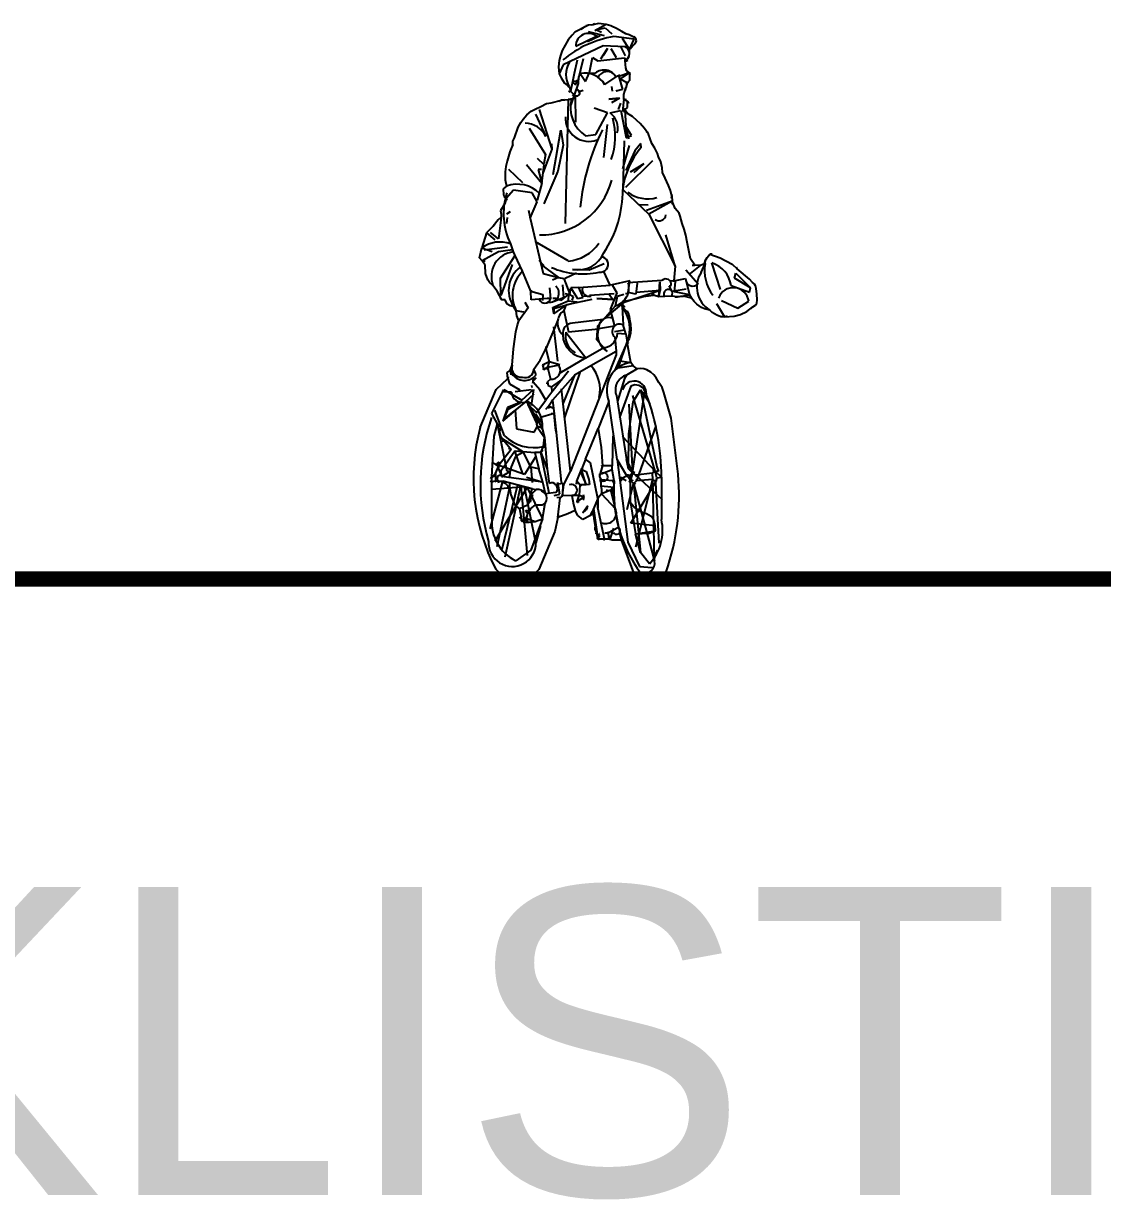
# Model space of a CAD drawing. Header units: millimetres. Extents: x 0 to 35, y -2 to 2.
# Drawn here: x 17.397 to 20.901, y -2.014 to 1.803 of the extents above; entities that cross this region are included whole.
import ezdxf

# ---------------------------------------------------------------- set-up
doc = ezdxf.new("R2010")
doc.units = ezdxf.units.MM
doc.layers.add('45-Biciklisti', color=7, linetype='Continuous')
doc.layers.add('Tekst', color=7, linetype='Continuous')
doc.styles.add('Tekst', font='arial.ttf')

# ---------------------------------------------------------------- blocks, each defined once
blk = doc.blocks.new('Cyclist 06 - Perspective view front')
for p, q in [((0.2318, 1.798), (0.2144, 1.7888)), ((0.2318, 1.798), (0.2236, 1.7959)), ((0.2461, 1.799), (0.2318, 1.798)), ((0.2461, 1.799), (0.241, 1.798)), ((0.2644, 1.8031), (0.2461, 1.799)), ((0.2512, 1.802), (0.2461, 1.799)), ((0.2889, 1.8), (0.2523, 1.7795)), ((0.2889, 1.8), (0.2644, 1.8031)), ((0.3043, 1.7959), (0.2889, 1.8)), ((0.3247, 1.7857), (0.3043, 1.7959)), ((0.1787, 1.7653), (0.1664, 1.75)), ((0.1879, 1.7745), (0.1787, 1.7653)), ((0.2001, 1.7816), (0.1879, 1.7745)), ((0.1907, 1.7295), (0.2581, 1.7615)), ((0.2144, 1.7888), (0.2001, 1.7816)), ((0.2144, 1.7888), (0.2073, 1.7837)), ((0.2185, 1.7929), (0.2144, 1.7888)), ((0.2697, 1.7632), (0.229, 1.744)), ((0.2842, 1.7632), (0.2314, 1.7766)), ((0.2558, 1.783), (0.286, 1.7888)), ((0.2744, 1.7743), (0.2558, 1.783)), ((0.2581, 1.7656), (0.2581, 1.7615)), ((0.286, 1.7888), (0.3075, 1.7696)), ((0.3807, 1.7528), (0.3145, 1.7609)), ((0.3533, 1.7694), (0.3247, 1.7857)), ((0.34, 1.7775), (0.3247, 1.7857)), ((0.3533, 1.7694), (0.34, 1.7775)), ((0.3635, 1.7663), (0.3533, 1.7694)), ((0.3839, 1.7571), (0.3635, 1.7663)), ((0.3788, 1.7622), (0.3839, 1.7571)), ((0.387, 1.752), (0.3839, 1.7571)), ((0.3839, 1.7571), (0.387, 1.7469)), ((0.1562, 1.7326), (0.146, 1.7153)), ((0.2796, 1.7301), (0.15, 1.6685)), ((0.1664, 1.75), (0.1562, 1.7326)), ((0.272, 1.6888), (0.2935, 1.7225)), ((0.3505, 1.7278), (0.2796, 1.7301)), ((0.2935, 1.7225), (0.2807, 1.7005)), ((0.304, 1.7225), (0.3214, 1.6923)), ((0.3354, 1.7284), (0.3505, 1.6981)), ((0.3655, 1.7183), (0.3418, 1.7539)), ((0.3655, 1.7183), (0.3807, 1.7528)), ((0.3819, 1.7367), (0.3655, 1.7183)), ((0.3655, 1.7183), (0.3706, 1.7234)), ((0.3655, 1.7061), (0.3655, 1.7183)), ((0.387, 1.7469), (0.3819, 1.7367)), ((0.1368, 1.6826), (0.1348, 1.6622)), ((0.1409, 1.6989), (0.1368, 1.6826)), ((0.146, 1.7153), (0.1409, 1.6989)), ((0.1956, 1.6842), (0.1856, 1.6412)), ((0.2149, 1.6886), (0.1971, 1.6168)), ((0.2354, 1.6437), (0.2453, 1.6923)), ((0.2453, 1.6923), (0.2622, 1.6819)), ((0.2622, 1.6819), (0.3487, 1.6917)), ((0.3487, 1.6917), (0.3505, 1.6842)), ((0.3505, 1.6842), (0.3625, 1.6918)), ((0.3522, 1.6693), (0.3505, 1.6842)), ((0.3512, 1.6785), (0.3553, 1.6816)), ((0.3553, 1.6816), (0.3594, 1.6846)), ((0.3625, 1.6918), (0.3655, 1.7061)), ((0.1348, 1.6622), (0.1368, 1.6397)), ((0.15, 1.6685), (0.1368, 1.6397)), ((0.254, 1.6418), (0.2049, 1.6406)), ((0.2226, 1.6145), (0.2354, 1.6437)), ((0.3655, 1.6428), (0.3307, 1.6313)), ((0.3348, 1.622), (0.3655, 1.6428)), ((0.3543, 1.652), (0.3522, 1.6693)), ((0.3522, 1.6591), (0.3543, 1.652)), ((0.3655, 1.6428), (0.3543, 1.652)), ((0.3573, 1.6458), (0.3573, 1.6428)), ((0.3573, 1.6428), (0.3655, 1.6428)), ((0.3655, 1.6428), (0.3645, 1.6183)), ((0.3676, 1.6397), (0.3655, 1.6428)), ((0.1368, 1.6397), (0.1429, 1.6264)), ((0.1429, 1.6264), (0.1542, 1.6091)), ((0.1542, 1.6091), (0.1698, 1.5976)), ((0.1802, 1.6133), (0.1736, 1.5836)), ((0.1982, 1.6079), (0.175, 1.5389)), ((0.1856, 1.6412), (0.1802, 1.6133)), ((0.1971, 1.6168), (0.1802, 1.6133)), ((0.1802, 1.6133), (0.1895, 1.604)), ((0.1895, 1.604), (0.1976, 1.6206)), ((0.1994, 1.631), (0.1982, 1.6079)), ((0.2049, 1.6406), (0.2226, 1.6145)), ((0.2848, 1.6046), (0.3214, 1.6296)), ((0.3333, 1.6351), (0.3214, 1.6296)), ((0.3307, 1.6313), (0.3418, 1.5889)), ((0.3573, 1.6101), (0.3348, 1.622)), ((0.3573, 1.6101), (0.3533, 1.5938)), ((0.3553, 1.606), (0.3573, 1.6101)), ((0.3645, 1.6183), (0.3573, 1.6101)), ((0.3573, 1.6101), (0.3625, 1.6142)), ((0.3665, 1.6356), (0.3676, 1.6397)), ((0.1634, 1.6009), (0.1695, 1.5978)), ((0.1685, 1.5856), (0.1695, 1.5815)), ((0.1695, 1.5805), (0.1736, 1.5836)), ((0.1698, 1.5976), (0.1736, 1.5836)), ((0.1736, 1.5836), (0.1756, 1.5866)), ((0.1736, 1.5836), (0.1881, 1.5693)), ((0.1881, 1.5693), (0.1763, 1.5566)), ((0.1787, 1.5723), (0.1828, 1.5682)), ((0.1828, 1.5682), (0.186, 1.563)), ((0.1881, 1.5693), (0.1895, 1.4825)), ((0.2145, 1.586), (0.1982, 1.5799)), ((0.3063, 1.5987), (0.3084, 1.5833)), ((0.3418, 1.5889), (0.322, 1.5831)), ((0.322, 1.5831), (0.3249, 1.586)), ((0.3249, 1.586), (0.322, 1.5831)), ((0.3461, 1.557), (0.3471, 1.5723)), ((0.3471, 1.5723), (0.3533, 1.5938)), ((0.3533, 1.5938), (0.3512, 1.5856)), ((0.0592, 1.5254), (0.0766, 1.5335)), ((0.0766, 1.5335), (0.095, 1.5437)), ((0.095, 1.5437), (0.1103, 1.5458)), ((0.1103, 1.5458), (0.144, 1.5539)), ((0.144, 1.5539), (0.1368, 1.5499)), ((0.144, 1.5539), (0.1654, 1.556)), ((0.1531, 1.555), (0.144, 1.5539)), ((0.1654, 1.556), (0.1564, 1.1542)), ((0.1763, 1.5566), (0.1654, 1.556)), ((0.1787, 1.557), (0.1736, 1.557)), ((0.182, 1.5596), (0.1787, 1.557)), ((0.184, 1.5568), (0.182, 1.5596)), ((0.2931, 1.5128), (0.2499, 1.5279)), ((0.2984, 1.5578), (0.3331, 1.5603)), ((0.3331, 1.5603), (0.2984, 1.5578)), ((0.3331, 1.5603), (0.3063, 1.5459)), ((0.329, 1.5238), (0.3371, 1.5447)), ((0.3461, 1.557), (0.3418, 1.5174)), ((0.3431, 1.5601), (0.3461, 1.557)), ((0.3553, 1.555), (0.3461, 1.557)), ((0.3461, 1.557), (0.3584, 1.5509)), ((0.3502, 1.5233), (0.3584, 1.5305)), ((0.3502, 1.5233), (0.3522, 1.5284)), ((0.3584, 1.5305), (0.3584, 1.5509)), ((0.3584, 1.5509), (0.3614, 1.5437)), ((0.3584, 1.5305), (0.3584, 1.5345)), ((0.0123, 1.4815), (0.0194, 1.4927)), ((0.0194, 1.4927), (0.0317, 1.507)), ((0.0317, 1.507), (0.0459, 1.5182)), ((0.0459, 1.5182), (0.0592, 1.5254)), ((0.0599, 1.5087), (0.0936, 1.4366)), ((0.0715, 1.5238), (0.1128, 1.3948)), ((0.2552, 1.4424), (0.2931, 1.5128)), ((0.3023, 1.5128), (0.3371, 1.5203)), ((0.3371, 1.5203), (0.354, 1.432)), ((0.3482, 1.5141), (0.3502, 1.5182)), ((0.3502, 1.5233), (0.3528, 1.4703)), ((0.3584, 1.5111), (0.3502, 1.5233)), ((0.3502, 1.5182), (0.3502, 1.5233)), ((0.3747, 1.5009), (0.3584, 1.5111)), ((0.389, 1.4886), (0.3747, 1.5009)), ((-0.0082, 1.4324), (0.0031, 1.4661)), ((0.0031, 1.4661), (0.0123, 1.4815)), ((0.039, 1.4634), (0.0925, 1.3774)), ((0.1169, 1.3134), (0.1424, 1.4564)), ((0.1424, 1.4564), (0.1494, 1.4087)), ((0.2924, 1.475), (0.2802, 1.3686)), ((0.3714, 1.4401), (0.3528, 1.4703)), ((0.3528, 1.4703), (0.3618, 1.4288)), ((0.3992, 1.4784), (0.389, 1.4886)), ((0.4135, 1.4621), (0.3992, 1.4784)), ((0.4268, 1.4437), (0.4135, 1.4621)), ((0.4258, 1.4478), (0.4206, 1.4518)), ((-0.0133, 1.4212), (-0.0082, 1.4324)), ((-0.0133, 1.41), (-0.0133, 1.4212)), ((0.2226, 1.439), (0.2552, 1.4424)), ((0.3482, 1.4227), (0.3429, 1.264)), ((0.354, 1.432), (0.3714, 1.4401)), ((0.4016, 1.4134), (0.3819, 1.3901)), ((0.4028, 1.4006), (0.4016, 1.4134)), ((0.4268, 1.4437), (0.4258, 1.4478)), ((0.438, 1.4141), (0.4268, 1.4437)), ((0.4278, 1.4386), (0.4268, 1.4437)), ((0.4472, 1.3988), (0.438, 1.4141)), ((-0.0235, 1.3865), (-0.0327, 1.3559)), ((-0.0133, 1.41), (-0.0235, 1.3865)), ((-0.0153, 1.4039), (-0.0133, 1.41)), ((0.1128, 1.3948), (0.0832, 1.3169)), ((0.0925, 1.3774), (0.0869, 1.3474)), ((0.1116, 1.4122), (0.1128, 1.3948)), ((0.1494, 1.4087), (0.132, 1.3239)), ((0.3644, 1.4076), (0.3426, 1.3309)), ((0.3819, 1.3901), (0.3528, 1.3262)), ((0.4564, 1.3814), (0.4472, 1.3988)), ((0.4594, 1.3702), (0.4564, 1.3814)), ((-0.0368, 1.3385), (-0.0388, 1.3212)), ((-0.0327, 1.3559), (-0.0368, 1.3385)), ((0.0309, 1.3454), (0.0808, 1.2844)), ((0.0884, 1.3442), (0.0663, 1.3652)), ((0.0808, 1.2844), (0.0884, 1.3442)), ((0.44, 1.3576), (0.3516, 1.2704)), ((0.4121, 1.3471), (0.3668, 1.3204)), ((0.3807, 1.3192), (0.4121, 1.3471)), ((0.4666, 1.3538), (0.4594, 1.3702)), ((0.4707, 1.3344), (0.4666, 1.3538)), ((-0.0388, 1.3212), (-0.0388, 1.2956)), ((0.0192, 1.2855), (-0.0273, 1.3297)), ((0.0791, 1.3291), (0.0681, 1.3297)), ((0.0681, 1.3297), (0.0808, 1.2844)), ((0.132, 1.3239), (0.0867, 1.2181)), ((0.4727, 1.3191), (0.4707, 1.3344)), ((0.4809, 1.3007), (0.4727, 1.3191)), ((0.4921, 1.2773), (0.4809, 1.3007)), ((-0.0342, 1.2751), (-0.0449, 1.266)), ((-0.0449, 1.266), (-0.0439, 1.2466)), ((-0.0388, 1.2956), (-0.0342, 1.2751)), ((-0.0116, 1.2617), (-0.0357, 1.2354)), ((0.0495, 1.253), (-0.0116, 1.2617)), ((0.0808, 1.2844), (0.0654, 1.2297)), ((0.3429, 1.264), (0.428, 1.1838)), ((0.4982, 1.2609), (0.4921, 1.2773)), ((0.5023, 1.2425), (0.4982, 1.2609)), ((-0.0439, 1.2466), (-0.0357, 1.2354)), ((-0.0429, 1.2415), (-0.0357, 1.2354)), ((-0.0357, 1.2354), (-0.0398, 1.2191)), ((-0.0357, 1.2354), (-0.0347, 1.2293)), ((-0.0357, 1.2354), (-0.0334, 1.2312)), ((0.0425, 1.1716), (0.0651, 1.2239)), ((0.0651, 1.2239), (0.0495, 1.253)), ((0.5033, 1.2262), (0.4202, 1.196)), ((0.5033, 1.2262), (0.428, 1.1838)), ((0.5013, 1.2487), (0.5023, 1.2425)), ((0.5013, 1.2364), (0.5023, 1.2425)), ((0.5023, 1.2425), (0.5033, 1.2262)), ((0.5136, 1.2027), (0.5033, 1.2262)), ((0.5044, 1.2201), (0.5033, 1.2262)), ((-0.0398, 1.2191), (-0.0541, 1.1946)), ((-0.0521, 1.2017), (-0.0541, 1.1946)), ((-0.0541, 1.1946), (-0.0521, 1.1843)), ((-0.0521, 1.1843), (-0.0521, 1.1741)), ((-0.022, 1.192), (-0.0342, 1.1838)), ((0.0376, 1.197), (0.0425, 1.1716)), ((0.426, 1.2135), (0.397, 1.2146)), ((0.428, 1.1838), (0.5132, 1.0159)), ((0.5023, 1.217), (0.5044, 1.2201)), ((0.5258, 1.1874), (0.5136, 1.2027)), ((0.5299, 1.1772), (0.5258, 1.1874)), ((-0.0776, 1.1456), (-0.099, 1.1241)), ((-0.0613, 1.166), (-0.0776, 1.1456)), ((-0.0776, 1.1456), (-0.0725, 1.1527)), ((-0.0521, 1.1741), (-0.0613, 1.166)), ((-0.0517, 1.1734), (-0.0598, 1.1042)), ((-0.0325, 1.1734), (-0.0342, 1.1542)), ((0.0425, 1.1716), (0.0843, 0.9921)), ((0.536, 1.1537), (0.5299, 1.1772)), ((0.5421, 1.1353), (0.536, 1.1537)), ((-0.099, 1.1241), (-0.1144, 1.0752)), ((-0.099, 1.1241), (-0.0726, 1.1007)), ((-0.0598, 1.1042), (-0.0865, 1.1251)), ((0.5132, 1.0159), (0.483, 1.1176)), ((0.5483, 1.1159), (0.5421, 1.1353)), ((0.5524, 1.0935), (0.5483, 1.1159)), ((-0.1225, 1.0424), (-0.1144, 1.0752)), ((-0.1144, 1.0752), (-0.0807, 1.0635)), ((-0.0307, 1.0775), (-0.1074, 1.067)), ((-0.0214, 1.088), (-0.0123, 1.0619)), ((0.1657, 1.0322), (0.0593, 1.0949)), ((0.5626, 1.0394), (0.5524, 1.0935)), ((-0.1133, 1.0322), (-0.1225, 1.0424)), ((-0.0598, 1.0624), (-0.1133, 1.0322)), ((-0.1041, 1.0189), (-0.1133, 1.0322)), ((-0.1133, 1.0322), (-0.1041, 1.0322)), ((-0.015, 1.0682), (-0.0598, 1.0624)), ((-0.0534, 0.9764), (-0.0068, 1.0495)), ((0.0181, 0.999), (-0.015, 1.0682)), ((0.0884, 1.0163), (0.0721, 1.0339)), ((0.5769, 1.0189), (0.5626, 1.0394)), ((0.6106, 1.0332), (0.6065, 1.022)), ((0.6106, 1.0332), (0.6167, 1.0435)), ((0.6106, 1.0251), (0.6106, 1.0332)), ((0.6167, 1.0435), (0.6259, 1.0547)), ((0.634, 1.0547), (0.6259, 1.0547)), ((0.6259, 1.0547), (0.6596, 1.0424)), ((0.6596, 1.0424), (0.6984, 1.022)), ((-0.1021, 0.9914), (-0.1041, 1.0189)), ((-0.0156, 1.0205), (-0.0528, 0.92)), ((0.0445, 0.9344), (0.0181, 0.999)), ((0.0768, 1.0205), (0.1349, 0.9781)), ((0.2343, 1.0025), (0.1796, 1.0049)), ((0.2825, 1.0229), (0.2343, 1.0025)), ((0.3019, 0.9535), (0.2807, 1.0008)), ((0.5132, 1.0159), (0.5086, 0.9682)), ((0.5475, 1.0031), (0.5882, 0.9584)), ((0.5946, 1.0171), (0.5617, 0.9915)), ((0.5687, 1.0189), (0.5769, 1.0189)), ((0.5946, 1.0171), (0.5769, 1.0189)), ((0.6065, 1.022), (0.5946, 1.0171)), ((0.5975, 0.995), (0.6108, 1.024)), ((0.6608, 0.9398), (0.6329, 1.0258)), ((0.6984, 1.022), (0.7147, 1.0067)), ((0.7056, 0.977), (0.7108, 0.9926)), ((0.7108, 0.9926), (0.7579, 0.945)), ((0.7147, 1.0067), (0.7127, 1.0118)), ((0.7545, 0.973), (0.7147, 1.0067)), ((-0.095, 0.971), (-0.1021, 0.9914)), ((-0.0888, 0.9618), (-0.095, 0.971)), ((-0.0784, 0.9531), (-0.0888, 0.9618)), ((-0.0528, 0.92), (-0.0534, 0.9764)), ((0.0843, 0.9921), (0.1349, 0.9781)), ((0.1349, 0.9781), (0.1145, 0.97)), ((0.1349, 0.9781), (0.1517, 0.9758)), ((0.1471, 0.9549), (0.1506, 0.9125)), ((0.1517, 0.9758), (0.1709, 0.9247)), ((0.193, 0.9924), (0.1558, 0.9758)), ((0.3656, 0.9682), (0.3086, 0.9543)), ((0.3604, 0.9299), (0.3656, 0.9682)), ((0.4702, 0.9694), (0.3609, 0.9613)), ((0.39, 0.9601), (0.3854, 0.9241)), ((0.4605, 0.9158), (0.4632, 0.9648)), ((0.4632, 0.9648), (0.4644, 0.9362)), ((0.5149, 0.9653), (0.4975, 0.9677)), ((0.5086, 0.9682), (0.5469, 0.9752)), ((0.5115, 0.9316), (0.5149, 0.9653)), ((0.5469, 0.9752), (0.5597, 0.9229)), ((0.7579, 0.945), (0.7056, 0.977)), ((0.7647, 0.9628), (0.7545, 0.973)), ((0.7729, 0.9556), (0.7647, 0.9628)), ((0.7719, 0.9546), (0.7688, 0.9536)), ((0.7729, 0.9556), (0.7719, 0.9556)), ((0.776, 0.9434), (0.7729, 0.9556)), ((-0.0643, 0.9342), (-0.0784, 0.9531)), ((-0.05, 0.9066), (-0.0643, 0.9342)), ((0.0447, 0.9353), (0.0445, 0.9344)), ((0.0462, 0.9061), (0.0445, 0.9344)), ((0.0445, 0.9344), (0.0839, 0.9238)), ((0.0462, 0.9061), (0.0445, 0.9344)), ((0.0451, 0.9368), (0.0449, 0.9361)), ((0.0455, 0.9377), (0.0453, 0.9373)), ((0.0466, 0.9373), (0.0464, 0.9377)), ((0.0471, 0.9361), (0.0469, 0.9368)), ((0.0474, 0.9344), (0.0473, 0.9353)), ((0.0839, 0.9238), (0.0826, 0.9043)), ((0.1058, 0.9456), (0.1087, 0.909)), ((0.1674, 0.9247), (0.1424, 0.9043)), ((0.1546, 0.927), (0.1674, 0.9247)), ((0.1674, 0.9247), (0.1657, 0.9032)), ((0.1834, 0.9159), (0.1674, 0.9247)), ((0.1709, 0.9247), (0.175, 0.9456)), ((0.2, 0.9467), (0.175, 0.9456)), ((0.175, 0.9456), (0.1965, 0.9101)), ((0.2, 0.9467), (0.3019, 0.9535)), ((0.2151, 0.9136), (0.2, 0.9467)), ((0.2407, 0.9183), (0.2151, 0.9171)), ((0.3156, 0.9252), (0.2354, 0.9206)), ((0.2988, 0.9243), (0.3111, 0.9072)), ((0.3086, 0.9543), (0.3019, 0.9535)), ((0.3238, 0.9293), (0.3028, 0.8746)), ((0.3086, 0.9543), (0.3238, 0.9293)), ((0.3191, 0.8869), (0.3261, 0.9183)), ((0.3261, 0.9183), (0.3464, 0.9241)), ((0.4644, 0.9362), (0.3441, 0.8964)), ((0.3516, 0.9264), (0.3621, 0.9276)), ((0.3854, 0.9241), (0.3604, 0.9299)), ((0.3819, 0.9097), (0.4104, 0.9168)), ((0.4644, 0.9362), (0.3865, 0.9299)), ((0.4104, 0.9168), (0.4435, 0.9212)), ((0.4435, 0.9212), (0.4365, 0.9212)), ((0.4365, 0.9212), (0.4421, 0.9209)), ((0.4388, 0.929), (0.4382, 0.9212)), ((0.4431, 0.9189), (0.4434, 0.9297)), ((0.4435, 0.9212), (0.4431, 0.9189)), ((0.4605, 0.9158), (0.4435, 0.9212)), ((0.4594, 0.9189), (0.4605, 0.9158)), ((0.4605, 0.9158), (0.4644, 0.9362)), ((0.4778, 0.9173), (0.4605, 0.9158)), ((0.4768, 0.9148), (0.4778, 0.9168)), ((0.5023, 0.9179), (0.4778, 0.9173)), ((0.494, 0.9514), (0.5001, 0.9523)), ((0.5038, 0.9334), (0.494, 0.9514)), ((0.5038, 0.9334), (0.5023, 0.9179)), ((0.5207, 0.9158), (0.5023, 0.9179)), ((0.5495, 0.9406), (0.5038, 0.9334)), ((0.5597, 0.9229), (0.5115, 0.9316)), ((0.5207, 0.9158), (0.5597, 0.9229)), ((0.5401, 0.9179), (0.5207, 0.9158)), ((0.5319, 0.9179), (0.5401, 0.9179)), ((0.5666, 0.9117), (0.5401, 0.9179)), ((0.5597, 0.9229), (0.5666, 0.9117)), ((0.6951, 0.9526), (0.755, 0.931)), ((0.755, 0.931), (0.7579, 0.945)), ((0.779, 0.925), (0.776, 0.9434)), ((0.78, 0.9066), (0.779, 0.925)), ((-0.0562, 0.9128), (-0.05, 0.9066)), ((-0.0388, 0.9056), (-0.05, 0.9066)), ((-0.0327, 0.8923), (-0.0388, 0.9056)), ((-0.0225, 0.8862), (-0.0327, 0.8923)), ((-0.0121, 0.885), (-0.0225, 0.8862)), ((-0.0028, 0.8706), (-0.0121, 0.885)), ((0.0355, 0.8805), (0.0061, 0.8382)), ((0.0256, 0.8985), (0.0355, 0.8805)), ((0.0445, 0.9097), (0.0447, 0.9088)), ((0.0449, 0.9079), (0.0451, 0.9073)), ((0.046, 0.9061), (0.0462, 0.9061)), ((0.0977, 0.9107), (0.0462, 0.9061)), ((0.0466, 0.9067), (0.0469, 0.9073)), ((0.0471, 0.9079), (0.0473, 0.9088)), ((0.1058, 0.9107), (0.0977, 0.9107)), ((0.1267, 0.9101), (0.1163, 0.9107)), ((0.1163, 0.8811), (0.1657, 0.9032)), ((0.1198, 0.8619), (0.1163, 0.8811)), ((0.1727, 0.8921), (0.1192, 0.8764)), ((0.1195, 0.8612), (0.1622, 0.891)), ((0.1506, 0.9125), (0.1209, 0.9002)), ((0.1424, 0.9043), (0.1267, 0.9101)), ((0.1581, 0.889), (0.1517, 0.8712)), ((0.1622, 0.891), (0.2436, 0.9078)), ((0.1657, 0.9032), (0.1953, 0.8997)), ((0.1791, 0.9049), (0.1834, 0.9159)), ((0.1965, 0.9101), (0.2151, 0.9136)), ((0.2592, 0.9101), (0.3111, 0.9072)), ((0.3111, 0.9072), (0.2592, 0.9101)), ((0.2627, 0.8212), (0.3191, 0.8869)), ((0.3441, 0.8964), (0.2796, 0.8427)), ((0.3407, 0.8835), (0.3441, 0.8964)), ((0.3614, 0.8627), (0.3407, 0.8835)), ((0.3407, 0.8835), (0.3447, 0.8247)), ((0.3502, 0.8811), (0.3431, 0.8893)), ((0.3441, 0.8964), (0.3553, 0.9026)), ((0.3553, 0.9026), (0.3819, 0.9097)), ((0.5125, 0.9158), (0.5207, 0.9158)), ((0.5748, 0.9005), (0.5666, 0.9117)), ((0.584, 0.8923), (0.5748, 0.9005)), ((0.5983, 0.8811), (0.584, 0.8923)), ((0.6085, 0.877), (0.5983, 0.8811)), ((0.648, 0.8944), (0.6739, 0.8505)), ((0.6643, 0.9037), (0.7166, 0.8793)), ((0.7166, 0.8793), (0.752, 0.9014)), ((0.7463, 0.8678), (0.7657, 0.8832)), ((0.7596, 0.8781), (0.7657, 0.8832)), ((0.7657, 0.8832), (0.7739, 0.8893)), ((0.7739, 0.8893), (0.778, 0.8954)), ((0.778, 0.8954), (0.78, 0.9066)), ((-0.001, 0.8546), (-0.0028, 0.8706)), ((0.0216, 0.8665), (-0.0028, 0.8706)), ((0.0061, 0.8382), (-0.001, 0.8546)), ((0.132, 0.8404), (0.0939, 0.7474)), ((0.1192, 0.8764), (0.1195, 0.8612)), ((0.1517, 0.8712), (0.1668, 0.802)), ((0.2796, 0.8427), (0.1796, 0.8299)), ((0.3028, 0.8746), (0.3162, 0.8209)), ((0.3614, 0.8627), (0.3573, 0.8709)), ((0.3645, 0.8515), (0.3614, 0.8627)), ((0.3676, 0.8372), (0.3645, 0.8515)), ((0.6254, 0.8729), (0.6085, 0.877)), ((0.633, 0.8648), (0.6254, 0.8729)), ((0.6483, 0.8566), (0.633, 0.8648)), ((0.6616, 0.8505), (0.6483, 0.8566)), ((0.6739, 0.8505), (0.6616, 0.8505)), ((0.682, 0.8535), (0.6739, 0.8505)), ((0.6739, 0.8505), (0.7045, 0.8535)), ((0.7045, 0.8535), (0.7259, 0.8587)), ((0.7259, 0.8587), (0.7463, 0.8678)), ((-0.0112, 0.7474), (-0.0041, 0.8025)), ((-0.0041, 0.8025), (0.001, 0.825)), ((0.001, 0.825), (0.0061, 0.8382)), ((0.132, 0.7067), (0.1196, 0.8183)), ((0.1668, 0.802), (0.2645, 0.8125)), ((0.2592, 0.7759), (0.2627, 0.8212)), ((0.3162, 0.8209), (0.2645, 0.8125)), ((0.3487, 0.8078), (0.3168, 0.8026)), ((0.3528, 0.7962), (0.3447, 0.8247)), ((0.3696, 0.826), (0.3676, 0.8372)), ((0.3706, 0.8107), (0.3696, 0.826)), ((0.3696, 0.7974), (0.3706, 0.8107)), ((0.1581, 0.8015), (0.2237, 0.718)), ((0.293, 0.7387), (0.2592, 0.7759)), ((0.3576, 0.7689), (0.3165, 0.6759)), ((0.3179, 0.7846), (0.322, 0.7393)), ((0.3255, 0.7974), (0.3528, 0.7962)), ((0.3278, 0.6846), (0.3576, 0.7689)), ((0.3528, 0.7962), (0.3576, 0.7689)), ((0.3576, 0.7689), (0.3655, 0.7811)), ((0.3691, 0.7032), (0.3576, 0.7689)), ((0.3584, 0.7617), (0.3614, 0.7688)), ((0.3655, 0.7811), (0.3696, 0.7974)), ((-0.0156, 0.6939), (-0.0112, 0.7474)), ((0.0745, 0.7106), (0.0939, 0.7474)), ((0.0939, 0.7474), (0.096, 0.7545)), ((0.0939, 0.7474), (0.1041, 0.7045)), ((0.322, 0.7277), (0.1738, 0.3499)), ((0.2237, 0.718), (0.2817, 0.7511)), ((0.2399, 0.6929), (0.322, 0.7393)), ((0.322, 0.7393), (0.322, 0.7277)), ((-0.022, 0.6771), (-0.0156, 0.6939)), ((0.0541, 0.6812), (0.0745, 0.7106)), ((0.1041, 0.7045), (0.0827, 0.6943)), ((0.0827, 0.6943), (0.0888, 0.6973)), ((0.0827, 0.6943), (0.0868, 0.68)), ((0.0868, 0.68), (0.099, 0.6871)), ((0.095, 0.68), (0.099, 0.6871)), ((0.1041, 0.7045), (0.099, 0.6871)), ((0.099, 0.6871), (0.139, 0.6951)), ((0.099, 0.6871), (0.1087, 0.6486)), ((0.099, 0.6871), (0.1052, 0.6871)), ((0.139, 0.6951), (0.1041, 0.7045)), ((0.2237, 0.718), (0.1391, 0.6678)), ((0.1881, 0.6634), (0.2399, 0.6929)), ((0.3261, 0.6918), (0.3278, 0.6899)), ((0.3767, 0.6922), (0.3278, 0.6846)), ((0.3332, 0.7077), (0.3691, 0.7032)), ((0.3767, 0.6922), (0.3691, 0.7032)), ((0.39, 0.682), (0.3767, 0.6922)), ((0.3788, 0.6902), (0.3767, 0.6922)), ((-0.0674, 0.6146), (-0.0296, 0.6504)), ((-0.0317, 0.6698), (-0.022, 0.6771)), ((-0.0296, 0.6504), (-0.0317, 0.6698)), ((-0.0286, 0.6565), (-0.0296, 0.6504)), ((-0.0296, 0.6504), (-0.0249, 0.6335)), ((-0.022, 0.6771), (-0.0203, 0.6626)), ((0.0521, 0.6391), (0.0535, 0.6538)), ((0.0535, 0.6538), (0.0623, 0.6626)), ((0.0623, 0.6626), (0.0541, 0.6812)), ((0.0541, 0.6749), (0.0541, 0.681)), ((0.0541, 0.6453), (0.0623, 0.6545)), ((0.0827, 0.683), (0.0868, 0.68)), ((0.1668, 0.6748), (0.1133, 0.6065)), ((0.1881, 0.6634), (0.1154, 0.5809)), ((0.1501, 0.5684), (0.1881, 0.6634)), ((0.155, 0.5242), (0.2061, 0.6737)), ((0.3488, 0.651), (0.3258, 0.5776)), ((0.3556, 0.6619), (0.3488, 0.651)), ((0.3492, 0.6519), (0.3488, 0.651)), ((0.3508, 0.6555), (0.3504, 0.6546)), ((0.3517, 0.6572), (0.3512, 0.6563)), ((0.3525, 0.6588), (0.3521, 0.658)), ((0.3533, 0.6605), (0.3529, 0.6597)), ((0.3542, 0.6621), (0.3538, 0.6613)), ((0.39, 0.682), (0.3556, 0.6619)), ((0.4002, 0.683), (0.39, 0.682)), ((0.4115, 0.682), (0.4002, 0.683)), ((0.4217, 0.679), (0.4115, 0.682)), ((0.4339, 0.6718), (0.4217, 0.679)), ((0.4441, 0.6626), (0.4339, 0.6718)), ((0.4513, 0.6534), (0.4441, 0.6626)), ((0.4605, 0.6381), (0.4513, 0.6534)), ((-0.1195, 0.4921), (-0.0674, 0.6146)), ((-0.0819, 0.537), (-0.0429, 0.6155)), ((-0.0429, 0.6155), (0.0152, 0.58)), ((-0.0249, 0.6335), (0.0088, 0.6143)), ((-0.0057, 0.6085), (0.0471, 0.6149)), ((0.0152, 0.58), (0.0535, 0.6155)), ((0.0535, 0.6155), (0.046, 0.5626)), ((0.0466, 0.6283), (0.0483, 0.6213)), ((0.0516, 0.639), (0.05, 0.6347)), ((0.0735, 0.6136), (0.0521, 0.6391)), ((0.0929, 0.5807), (0.0735, 0.6136)), ((0.098, 0.633), (0.099, 0.6402)), ((0.1087, 0.6486), (0.099, 0.6402)), ((0.099, 0.6402), (0.1011, 0.6279)), ((0.1011, 0.6279), (0.1113, 0.6238)), ((0.1453, 0.6476), (0.1113, 0.6238)), ((0.1113, 0.6238), (0.1133, 0.6065)), ((0.1501, 0.5684), (0.1447, 0.6175)), ((0.3691, 0.626), (0.3328, 0.5237)), ((0.3767, 0.5748), (0.4012, 0.6136)), ((0.4321, 0.5678), (0.4012, 0.6136)), ((0.4012, 0.6136), (0.4543, 0.3635)), ((0.4707, 0.6218), (0.4605, 0.6381)), ((0.4768, 0.6054), (0.4707, 0.6218)), ((-0.0185, 0.6068), (-0.0493, 0.6074)), ((-0.0464, 0.5126), (0.0262, 0.5742)), ((0.0262, 0.5742), (-0.0418, 0.5196)), ((0.0152, 0.5754), (-0.0307, 0.5568)), ((-0.029, 0.5516), (0.0152, 0.5754)), ((0.0547, 0.6004), (0.0262, 0.5742)), ((0.0821, 0.49), (0.0309, 0.5777)), ((0.0634, 0.5402), (0.0929, 0.5807)), ((0.1133, 0.6065), (0.0929, 0.5807)), ((0.1021, 0.5615), (0.1154, 0.5809)), ((0.1154, 0.5809), (0.1113, 0.5758)), ((0.1154, 0.5809), (0.1184, 0.5534)), ((0.2982, 0.576), (0.2634, 0.4882)), ((0.3249, 0.3877), (0.2982, 0.576)), ((0.3226, 0.5952), (0.3551, 0.3883)), ((0.3625, 0.4707), (0.3767, 0.5748)), ((0.3747, 0.3441), (0.4145, 0.6103)), ((0.4482, 0.3502), (0.3763, 0.5952)), ((0.5003, 0.5217), (0.4768, 0.6054)), ((-0.0633, 0.5031), (-0.0819, 0.537)), ((-0.0406, 0.465), (-0.0726, 0.5475)), ((-0.0307, 0.5568), (-0.0464, 0.5126)), ((-0.0418, 0.5196), (-0.029, 0.5516)), ((-0.0057, 0.5488), (-0.0023, 0.4876)), ((0.064, 0.5062), (0.0355, 0.5667)), ((0.0355, 0.5667), (0.0634, 0.5402)), ((0.0762, 0.5121), (0.0593, 0.5365)), ((0.0593, 0.5365), (0.064, 0.5062)), ((0.1205, 0.537), (0.0764, 0.5238)), ((0.1021, 0.5615), (0.0936, 0.551)), ((0.0936, 0.551), (0.1021, 0.5615)), ((0.1184, 0.5534), (0.1021, 0.5615)), ((0.1052, 0.5534), (0.1021, 0.5615)), ((0.1103, 0.537), (0.1205, 0.537)), ((0.1184, 0.5534), (0.1205, 0.537)), ((0.1205, 0.537), (0.1266, 0.4768)), ((0.1246, 0.4901), (0.1205, 0.537)), ((0.1738, 0.3499), (0.1501, 0.5684)), ((0.3633, 0.5673), (0.3747, 0.3441)), ((-0.0745, 0.4635), (-0.0633, 0.5031)), ((-0.0633, 0.5031), (-0.0541, 0.4931)), ((-0.0327, 0.3492), (-0.0633, 0.5031)), ((-0.0572, 0.5003), (-0.0541, 0.4931)), ((0.4501, 0.4971), (0.388, 0.3185)), ((0.5227, 0.34), (0.5003, 0.5217)), ((-0.0817, 0.3318), (-0.0745, 0.4635)), ((-0.0541, 0.4931), (-0.0572, 0.4778)), ((-0.0572, 0.4778), (-0.0541, 0.4646)), ((-0.0541, 0.4646), (-0.0459, 0.4543)), ((-0.0023, 0.4876), (0.0553, 0.4766)), ((0.0553, 0.4766), (0.0657, 0.4935)), ((0.0657, 0.4935), (0.0888, 0.4594)), ((0.0776, 0.488), (0.0817, 0.4901)), ((0.0817, 0.4901), (0.0888, 0.4594)), ((0.0888, 0.4594), (0.0821, 0.49)), ((0.0868, 0.4421), (0.0888, 0.4594)), ((0.0888, 0.4594), (0.098, 0.3563)), ((0.1266, 0.4768), (0.1246, 0.4901)), ((0.1266, 0.4768), (0.1433, 0.3127)), ((0.1276, 0.4768), (0.1266, 0.4768)), ((0.2226, 0.389), (0.2634, 0.4882)), ((0.2634, 0.4882), (0.2726, 0.4268)), ((0.3109, 0.4652), (0.3087, 0.3674)), ((0.3412, 0.464), (0.4482, 0.3502)), ((0.3614, 0.3573), (0.3625, 0.4707)), ((-0.0194, 0.4206), (-0.0582, 0.3706)), ((-0.0459, 0.4543), (-0.0194, 0.4206)), ((0.0204, 0.412), (-0.0459, 0.4543)), ((-0.0459, 0.4543), (-0.0459, 0.4452)), ((-0.0194, 0.4206), (-0.0276, 0.4237)), ((0.0766, 0.4104), (0.0861, 0.4304)), ((0.0878, 0.4247), (0.0858, 0.4329)), ((0.0861, 0.4304), (0.0868, 0.4421)), ((0.2726, 0.4268), (0.2777, 0.3676)), ((-0.0531, 0.3512), (-0.0071, 0.4155)), ((-0.0051, 0.3972), (-0.0194, 0.3635)), ((-0.0071, 0.4155), (-0.002, 0.4125)), ((0.0192, 0.3411), (-0.0071, 0.4155)), ((-0.0071, 0.4155), (0.0572, 0.4104)), ((0.0204, 0.412), (-0.0051, 0.3972)), ((0.0449, 0.3625), (0.0204, 0.412)), ((0.0605, 0.3974), (0.0239, 0.3395)), ((0.0766, 0.4104), (0.0572, 0.4104)), ((0.0572, 0.4104), (0.0704, 0.3573)), ((0.0837, 0.4166), (0.0766, 0.4104)), ((0.0766, 0.4104), (0.098, 0.3563)), ((0.1041, 0.279), (0.0766, 0.4104)), ((0.2226, 0.389), (0.2093, 0.3553)), ((0.2379, 0.3767), (0.2226, 0.389)), ((0.3562, 0.3347), (0.3249, 0.3877)), ((0.3249, 0.3877), (0.3598, 0.1198)), ((0.3614, 0.3573), (0.3551, 0.3883)), ((0.3551, 0.3883), (0.3747, 0.3441)), ((0.0239, 0.3395), (-0.0793, 0.3764)), ((-0.0704, 0.342), (-0.0582, 0.3706)), ((-0.0633, 0.3767), (-0.0674, 0.3665)), ((-0.0602, 0.3788), (-0.0633, 0.3767)), ((-0.0582, 0.3706), (-0.0613, 0.3594)), ((-0.0613, 0.3594), (-0.0582, 0.3706)), ((-0.0613, 0.3594), (-0.0493, 0.3325)), ((-0.0572, 0.3767), (-0.0602, 0.3788)), ((-0.0582, 0.3706), (-0.0602, 0.3665)), ((-0.0582, 0.3706), (-0.0572, 0.3767)), ((-0.049, 0.3328), (-0.0531, 0.3512)), ((-0.0225, 0.3492), (-0.0493, 0.3325)), ((-0.0225, 0.3492), (-0.0327, 0.3492)), ((-0.0235, 0.3272), (-0.0225, 0.3492)), ((-0.0194, 0.3635), (-0.0225, 0.3492)), ((0.0704, 0.3573), (0.0449, 0.3625)), ((0.0459, 0.3573), (0.0449, 0.3625)), ((0.0449, 0.3625), (0.0495, 0.3131)), ((0.0832, 0.3139), (0.0704, 0.3573)), ((0.098, 0.3563), (0.095, 0.3563)), ((0.098, 0.3563), (0.1041, 0.3104)), ((0.1523, 0.3052), (0.1738, 0.3499)), ((0.194, 0.3175), (0.2093, 0.3553)), ((0.2093, 0.3553), (0.2062, 0.347)), ((0.2073, 0.3451), (0.2246, 0.3053)), ((0.2093, 0.3553), (0.2103, 0.3584)), ((0.2093, 0.3553), (0.2246, 0.3492)), ((0.2154, 0.3339), (0.2093, 0.3553)), ((0.2103, 0.3584), (0.2134, 0.3594)), ((0.2246, 0.3492), (0.2328, 0.3226)), ((0.2624, 0.2614), (0.2379, 0.3767)), ((0.2706, 0.3471), (0.2675, 0.3328)), ((0.2777, 0.3676), (0.2706, 0.3471)), ((0.2706, 0.3471), (0.2746, 0.3512)), ((0.2777, 0.3676), (0.2726, 0.3655)), ((0.2726, 0.3412), (0.309, 0.3554)), ((0.3087, 0.3674), (0.2777, 0.3676)), ((0.309, 0.3554), (0.3087, 0.3674)), ((0.3156, 0.3185), (0.309, 0.3554)), ((0.3747, 0.3441), (0.3614, 0.3573)), ((0.3747, 0.3441), (0.3676, 0.3359)), ((0.3676, 0.3359), (0.3747, 0.3441)), ((0.3747, 0.3441), (0.3686, 0.3206)), ((0.3747, 0.3441), (0.3727, 0.3369)), ((0.3778, 0.3471), (0.3747, 0.3441)), ((0.3859, 0.3369), (0.3747, 0.3441)), ((0.3819, 0.3451), (0.3778, 0.3471)), ((0.4482, 0.3502), (0.4385, 0.3433)), ((0.4441, 0.3522), (0.44, 0.3492)), ((0.4482, 0.3502), (0.4441, 0.3522)), ((0.4513, 0.3451), (0.4482, 0.3502)), ((0.4594, 0.3492), (0.4482, 0.3502)), ((0.4533, 0.3288), (0.4482, 0.3502)), ((0.4482, 0.3502), (0.4688, 0.3301)), ((0.4554, 0.3451), (0.4513, 0.3451)), ((0.4543, 0.3635), (0.4594, 0.3492)), ((-0.0877, 0.1628), (-0.0459, 0.3175)), ((-0.0868, 0.3257), (-0.0837, 0.3298)), ((-0.0868, 0.3196), (-0.0837, 0.3165)), ((-0.0817, 0.3318), (-0.0837, 0.3165)), ((-0.0837, 0.3298), (-0.0817, 0.3318)), ((-0.0837, 0.3165), (-0.0704, 0.3185)), ((-0.0817, 0.3318), (-0.0704, 0.342)), ((-0.0817, 0.195), (-0.0817, 0.3318)), ((-0.0766, 0.3318), (-0.0817, 0.3318)), ((-0.0786, 0.3165), (-0.0704, 0.3185)), ((-0.0745, 0.3379), (-0.0766, 0.3318)), ((-0.0704, 0.342), (-0.0704, 0.3185)), ((-0.0704, 0.3185), (-0.0684, 0.3155)), ((-0.0704, 0.3185), (-0.0575, 0.318)), ((-0.0592, 0.3145), (-0.0633, 0.3134)), ((-0.0575, 0.318), (-0.0592, 0.3145)), ((-0.0575, 0.318), (-0.0459, 0.3175)), ((-0.0531, 0.341), (-0.049, 0.3328)), ((-0.0493, 0.3325), (-0.0459, 0.3318)), ((0.0832, 0.3139), (-0.0493, 0.3325)), ((0.049, 0.293), (-0.0459, 0.3175)), ((-0.0459, 0.3175), (-0.0398, 0.3104)), ((-0.0459, 0.3175), (-0.0245, 0.2981)), ((-0.0249, 0.312), (-0.0245, 0.2981)), ((0.0309, 0.3302), (0.0832, 0.3139)), ((0.0921, 0.2769), (0.0832, 0.3139)), ((0.1227, 0.3069), (0.1489, 0.3112)), ((0.139, 0.2748), (0.132, 0.3127)), ((0.1489, 0.3112), (0.148, 0.2716)), ((0.194, 0.3175), (0.193, 0.3073)), ((0.193, 0.3073), (0.194, 0.3175)), ((0.2042, 0.3053), (0.194, 0.3175)), ((0.2042, 0.3053), (0.2011, 0.3083)), ((0.2246, 0.3053), (0.2154, 0.3339)), ((0.2348, 0.3063), (0.2246, 0.3053)), ((0.2328, 0.3226), (0.2348, 0.3063)), ((0.2675, 0.341), (0.2675, 0.3328)), ((0.2675, 0.3328), (0.272, 0.3214)), ((0.2716, 0.3277), (0.2695, 0.3216)), ((0.2695, 0.3216), (0.2695, 0.3165)), ((0.2695, 0.3165), (0.2746, 0.3124)), ((0.272, 0.3214), (0.2716, 0.3022)), ((0.3105, 0.319), (0.272, 0.3214)), ((0.3369, 0.3298), (0.3359, 0.3277)), ((0.3359, 0.3277), (0.3359, 0.3216)), ((0.3359, 0.3216), (0.3369, 0.3185)), ((0.3379, 0.3298), (0.3369, 0.3308)), ((0.3369, 0.3308), (0.3369, 0.3298)), ((0.3369, 0.3185), (0.3379, 0.3185)), ((0.339, 0.3277), (0.3379, 0.3298)), ((0.3379, 0.3185), (0.339, 0.3216)), ((0.339, 0.3277), (0.3562, 0.3347)), ((0.339, 0.3216), (0.339, 0.3277)), ((0.3544, 0.3183), (0.339, 0.3277)), ((0.3444, 0.3303), (0.3454, 0.3211)), ((0.3676, 0.3359), (0.3569, 0.3383)), ((0.3569, 0.3383), (0.3686, 0.3206)), ((0.358, 0.2256), (0.3778, 0.3104)), ((0.3635, 0.3145), (0.3655, 0.3155)), ((0.3655, 0.3155), (0.3686, 0.3206)), ((0.3686, 0.3206), (0.3676, 0.3359)), ((0.3686, 0.2471), (0.3686, 0.3206)), ((0.3686, 0.3206), (0.3778, 0.3104)), ((0.3686, 0.3206), (0.3737, 0.3206)), ((0.3696, 0.1814), (0.4499, 0.3137)), ((0.3736, 0.3208), (0.3761, 0.3197)), ((0.3737, 0.3206), (0.3747, 0.3175)), ((0.388, 0.3185), (0.3778, 0.3104)), ((0.3778, 0.3104), (0.3808, 0.3083)), ((0.3778, 0.3104), (0.4466, 0.0582)), ((0.3778, 0.3104), (0.4012, 0.0858)), ((0.3808, 0.3083), (0.3859, 0.3114)), ((0.44, 0.3226), (0.3842, 0.103)), ((0.4385, 0.3433), (0.3859, 0.3369)), ((0.3859, 0.3369), (0.3859, 0.3379)), ((0.3859, 0.3379), (0.3874, 0.3311)), ((0.4724, 0.2567), (0.3859, 0.3369)), ((0.44, 0.3226), (0.388, 0.3185)), ((0.388, 0.3185), (0.388, 0.3226)), ((0.4385, 0.3433), (0.44, 0.3226)), ((0.439, 0.3267), (0.44, 0.3226)), ((0.4431, 0.3165), (0.44, 0.3226)), ((0.44, 0.3226), (0.4513, 0.3165)), ((0.44, 0.3226), (0.4454, 0.0631)), ((0.4482, 0.3134), (0.4513, 0.3165)), ((0.4499, 0.3137), (0.4607, 0.1163)), ((0.4513, 0.3165), (0.4533, 0.3288)), ((0.4513, 0.3165), (0.4533, 0.3237)), ((0.4533, 0.3288), (0.4688, 0.3301)), ((0.4688, 0.3301), (0.4686, 0.193)), ((0.0244, 0.2993), (-0.0817, 0.2901)), ((-0.0714, 0.1233), (0.0332, 0.297)), ((-0.0245, 0.2981), (-0.0661, 0.1047)), ((0.001, 0.3053), (-0.0498, 0.0959)), ((-0.0389, 0.0721), (0.0123, 0.3024)), ((-0.0327, 0.3002), (-0.0245, 0.2981)), ((-0.0245, 0.2981), (-0.0204, 0.2736)), ((-0.0204, 0.2736), (-0.0071, 0.2399)), ((0.0123, 0.3024), (0.0329, 0.0759)), ((0.0611, 0.1175), (0.0244, 0.2993)), ((0.0332, 0.297), (0.0827, 0.195)), ((0.0337, 0.2399), (0.0439, 0.2726)), ((0.0439, 0.2726), (0.049, 0.293)), ((0.0621, 0.2902), (0.0439, 0.2726)), ((0.0439, 0.2726), (0.0439, 0.2532)), ((0.05, 0.2746), (0.048, 0.2665)), ((0.049, 0.293), (0.0621, 0.2902)), ((0.0621, 0.2902), (0.0592, 0.2859)), ((0.0784, 0.2864), (0.0921, 0.2769)), ((0.1262, 0.2802), (0.0921, 0.2769)), ((0.1204, 0.2715), (0.139, 0.2748)), ((0.1399, 0.2634), (0.148, 0.2716)), ((0.146, 0.2665), (0.148, 0.2716)), ((0.148, 0.2716), (0.1523, 0.3052)), ((0.148, 0.2716), (0.1782, 0.2707)), ((0.1782, 0.2707), (0.1828, 0.242)), ((0.2011, 0.2706), (0.1782, 0.2707)), ((0.2011, 0.2706), (0.193, 0.2716)), ((0.195, 0.2512), (0.2011, 0.2706)), ((0.2042, 0.3053), (0.2011, 0.2706)), ((0.2011, 0.2706), (0.2042, 0.2746)), ((0.2164, 0.2655), (0.2011, 0.2706)), ((0.2246, 0.3053), (0.2042, 0.3053)), ((0.2083, 0.3002), (0.2042, 0.3053)), ((0.2144, 0.2746), (0.2164, 0.2655)), ((0.2736, 0.2767), (0.2624, 0.2614)), ((0.2675, 0.2685), (0.2624, 0.2614)), ((0.2716, 0.3022), (0.2736, 0.291)), ((0.2716, 0.3022), (0.3057, 0.2988)), ((0.2736, 0.291), (0.2736, 0.2767)), ((0.304, 0.2883), (0.2736, 0.2767)), ((0.2736, 0.2767), (0.3192, 0.228)), ((0.3192, 0.228), (0.304, 0.2883)), ((0.3057, 0.2988), (0.3139, 0.2745)), ((-0.0071, 0.2399), (0.0083, 0.2282)), ((0.0337, 0.2399), (0.0083, 0.2282)), ((0.0296, 0.2389), (0.0337, 0.2399)), ((0.0439, 0.2532), (0.0337, 0.2399)), ((0.0592, 0.241), (0.0368, 0.2236)), ((0.0439, 0.2532), (0.0429, 0.2491)), ((0.048, 0.2665), (0.0439, 0.2634)), ((0.0623, 0.241), (0.0592, 0.241)), ((0.0592, 0.241), (0.0817, 0.241)), ((0.0817, 0.241), (0.0913, 0.2465)), ((0.0827, 0.195), (0.0913, 0.2465)), ((0.0878, 0.243), (0.0909, 0.2461)), ((0.0909, 0.2461), (0.0909, 0.245)), ((0.1399, 0.2634), (0.1287, 0.265)), ((0.1327, 0.2001), (0.1399, 0.2634)), ((0.1828, 0.242), (0.1889, 0.2226)), ((0.2164, 0.2655), (0.195, 0.2512)), ((0.196, 0.2471), (0.195, 0.2512)), ((0.1981, 0.2481), (0.196, 0.2481)), ((0.1991, 0.2552), (0.1981, 0.2481)), ((0.2001, 0.2573), (0.1991, 0.2552)), ((0.2297, 0.2369), (0.2134, 0.2144)), ((0.2144, 0.2573), (0.2164, 0.2604)), ((0.2164, 0.2604), (0.2164, 0.2655)), ((0.2246, 0.2246), (0.2297, 0.2369)), ((0.2277, 0.2318), (0.2246, 0.2246)), ((0.2624, 0.2614), (0.244, 0.2175)), ((0.2624, 0.2614), (0.2623, 0.2314)), ((0.2623, 0.2314), (0.2624, 0.2614)), ((0.2838, 0.1307), (0.2623, 0.2314)), ((0.3798, 0.2328), (0.3686, 0.2471)), ((0.3686, 0.2471), (0.3849, 0.147)), ((0.4043, 0.2164), (0.3798, 0.2328)), ((0.0083, 0.2282), (0.0143, 0.195)), ((0.0112, 0.1971), (0.0092, 0.2022)), ((0.0143, 0.195), (0.0112, 0.1971)), ((0.0143, 0.1889), (0.0143, 0.195)), ((0.0143, 0.195), (0.0214, 0.1848)), ((0.0286, 0.1889), (0.0296, 0.1971)), ((0.0296, 0.2226), (0.0306, 0.2236)), ((0.0296, 0.2226), (0.0368, 0.2236)), ((0.0368, 0.2236), (0.0296, 0.1971)), ((0.0306, 0.2154), (0.0296, 0.2226)), ((0.0296, 0.1971), (0.0306, 0.2011)), ((0.0296, 0.1971), (0.0592, 0.1868)), ((0.0347, 0.2144), (0.0306, 0.2154)), ((0.0306, 0.2011), (0.0347, 0.2042)), ((0.0368, 0.2236), (0.0449, 0.2246)), ((0.0449, 0.2246), (0.0439, 0.2277)), ((0.0827, 0.195), (0.0449, 0.0939)), ((0.0592, 0.1868), (0.0827, 0.195)), ((0.0592, 0.1868), (0.0827, 0.195)), ((0.1327, 0.2001), (0.1225, 0.1542)), ((0.1337, 0.2084), (0.1325, 0.2006)), ((0.1644, 0.2113), (0.1327, 0.2001)), ((0.1644, 0.2113), (0.1327, 0.2001)), ((0.1889, 0.2226), (0.1644, 0.2113)), ((0.1889, 0.2226), (0.1644, 0.2113)), ((0.1865, 0.2284), (0.1887, 0.2225)), ((0.1879, 0.2226), (0.1889, 0.2226)), ((0.1971, 0.2062), (0.1889, 0.2226)), ((0.2134, 0.193), (0.1971, 0.2062)), ((0.2134, 0.2144), (0.2246, 0.2246)), ((0.2379, 0.2062), (0.2134, 0.193)), ((0.244, 0.2175), (0.2379, 0.2062)), ((0.2379, 0.2062), (0.244, 0.2175)), ((0.244, 0.2175), (0.2501, 0.196)), ((0.2485, 0.2285), (0.2624, 0.1307)), ((0.2501, 0.196), (0.2532, 0.1766)), ((0.2583, 0.1491), (0.2501, 0.196)), ((0.3219, 0.2092), (0.329, 0.1684)), ((0.4206, 0.2113), (0.4043, 0.2164)), ((0.4349, 0.2032), (0.4206, 0.2113)), ((0.4431, 0.194), (0.4349, 0.2032)), ((0.4462, 0.1828), (0.4431, 0.194)), ((0.0174, 0.1858), (0.0143, 0.1889)), ((0.0214, 0.1848), (0.0388, 0.1848)), ((0.0357, 0.1889), (0.0286, 0.1889)), ((0.0388, 0.1848), (0.0592, 0.1868)), ((0.0764, 0.1715), (0.0611, 0.1175)), ((0.1225, 0.1542), (0.0704, 0.0306)), ((0.2532, 0.1766), (0.2522, 0.1613)), ((0.2522, 0.1613), (0.2583, 0.1491)), ((0.2947, 0.1497), (0.3292, 0.1677)), ((0.3008, 0.1294), (0.2947, 0.1535)), ((0.2947, 0.1535), (0.2981, 0.1307)), ((0.3127, 0.1648), (0.3008, 0.1294)), ((0.4482, 0.1725), (0.3696, 0.1814)), ((0.3849, 0.147), (0.4492, 0.1562)), ((0.4288, 0.1491), (0.4492, 0.1562)), ((0.4482, 0.1725), (0.4462, 0.1828)), ((0.4492, 0.1562), (0.4482, 0.1725)), ((0.2532, 0.1501), (0.2583, 0.1491)), ((0.268, 0.141), (0.2583, 0.1491)), ((0.2583, 0.1491), (0.2624, 0.1307)), ((0.2593, 0.1358), (0.2624, 0.1307)), ((0.2624, 0.1307), (0.2665, 0.1266)), ((0.2624, 0.1307), (0.2838, 0.1307)), ((0.2633, 0.1417), (0.2633, 0.141)), ((0.2633, 0.1403), (0.2634, 0.1397)), ((0.2634, 0.1429), (0.2634, 0.1423)), ((0.2634, 0.1391), (0.2635, 0.1384)), ((0.2636, 0.1442), (0.2635, 0.1436)), ((0.2636, 0.1379), (0.2637, 0.1373)), ((0.2638, 0.1452), (0.2637, 0.1447)), ((0.2638, 0.1368), (0.264, 0.1363)), ((0.2644, 0.1466), (0.2642, 0.1462)), ((0.2644, 0.1354), (0.2645, 0.1351)), ((0.2652, 0.1476), (0.265, 0.1474)), ((0.2656, 0.1343), (0.2659, 0.1344)), ((0.2663, 0.1474), (0.2661, 0.1476)), ((0.2667, 0.1351), (0.2669, 0.1354)), ((0.2671, 0.1462), (0.2669, 0.1466)), ((0.2673, 0.1363), (0.2674, 0.1368)), ((0.2676, 0.1373), (0.2677, 0.1379)), ((0.2678, 0.1436), (0.2677, 0.1442)), ((0.2678, 0.1384), (0.2679, 0.1391)), ((0.2679, 0.1423), (0.2679, 0.1429)), ((0.2679, 0.1397), (0.268, 0.1403)), ((0.268, 0.141), (0.268, 0.1417)), ((0.2808, 0.1256), (0.2838, 0.1307)), ((0.2838, 0.1307), (0.2981, 0.1307)), ((0.2848, 0.1497), (0.2947, 0.1497)), ((0.2981, 0.1307), (0.3083, 0.1266)), ((0.3083, 0.1266), (0.3379, 0.1276)), ((0.3329, 0.1499), (0.3379, 0.1276)), ((0.3379, 0.1276), (0.3778, 0.0204)), ((0.3598, 0.1198), (0.3976, 0.0402)), ((0.3849, 0.147), (0.4288, 0.1491)), ((0.4012, 0.0858), (0.3849, 0.147)), ((0.0449, 0.0939), (-0.0041, 0.0592)), ((0.4298, 0.049), (0.4012, 0.0858)), ((0.4454, 0.0631), (0.4557, 0.0931)), ((0.3976, 0.0402), (0.4381, 0.037)), ((-0.0388, 0), (-0.0694, 0.0317)), ((0.0388, 0), (-0.0388, 0)), ((0.0704, 0.0306), (0.0388, 0)), ((0.3778, 0.0204), (0.39, 0)), ((0.39, 0), (0.4707, 0)), ((0.4707, 0), (0.4839, 0.0235))]:
    blk.add_line(p, q)
for centre, radius, start, end in [((0.3694, 1.4231), 0.3422, 99.2403, 130.1314), ((0.2317, 1.7301), 0.041, 49.9919, 180.7429), ((0.3409, 1.706), 0.0238, 293.643, 66.357), ((0.2355, 1.6373), 0.0769, 148.7564, 210.856), ((0.2193, 1.566), 0.076, 30.4915, 100.9988), ((0.2825, 1.6067), 0.0452, 30.3951, 129.082), ((0.2926, 1.6146), 0.0325, 27.521, 157.015), ((0.1934, 1.5782), 0.0104, 239.19, 95.3876), ((0.2814, 1.5301), 0.1084, 165.8055, 237.1862), ((0.2325, 1.4961), 0.0756, 176.6293, 291.2006), ((0.2654, 1.4631), 0.0618, 346.1521, 53.4822), ((0.1006, 1.436), 0.2182, 340.0913, 15.9417), ((0.0242, 1.4022), 0.0775, 26.3912, 88.5387), ((0.9358, 1.1334), 0.7343, 153.7528, 174.2865), ((0.5996, 1.233), 0.2585, 139.5703, 173.0943), ((0.001, 1.1788), 0.1025, 45.189, 110.1143), ((0.0766, 1.3558), 0.2388, 269.0698, 345.2126), ((-0.018, 1.2598), 0.361, 326.1894, 0.6803), ((0.1802, 1.1858), 0.2242, 162.5657, 205.8921), ((0.4249, 1.3439), 0.1099, 233.6961, 285.3209), ((0.4612, 1.1856), 0.0227, 234.8659, 349.7052), ((-0.0556, 0.9915), 0.1023, 70.5135, 125.1448), ((0.1564, 1.1631), 0.1313, 274.0443, 326.3028), ((-0.0027, 0.9816), 0.0809, 96.8276, 200.6171), ((0.1975, 1.0948), 0.0917, 258.7507, 336.9541), ((0.2706, 1.021), 0.0252, 261.2134, 85.5219), ((0.0668, 0.9368), 0.0944, 126.1577, 213.2542), ((0.0949, 0.9206), 0.1098, 134.4118, 207.0842), ((0.2122, 1.2357), 0.2457, 245.9947, 282.8401), ((0.6713, 0.9477), 0.0877, 147.3599, 238.43), ((0.7393, 1.0008), 0.1306, 169.7472, 217.5623), ((0.6044, 0.9386), 0.0917, 8.7573, 71.9187), ((0.3032, 0.9448), 0.0601, 285.3759, 15.9086), ((0.4824, 0.956), 0.0181, 348.046, 132.3448), ((0.5707, 0.9745), 0.0238, 178.1922, 317.373), ((0.1061, 0.928), 0.0299, 260.5076, 47.9177), ((0.2337, 0.9394), 0.0223, 165.4628, 288.1546), ((0.4914, 0.9242), 0.0155, 36.6611, 208.4262), ((0.702, 0.8952), 0.0504, 7.0282, 160.7408), ((0.09, 0.9151), 0.0197, 200.0648, 341.7252), ((0.2541, 0.8122), 0.1122, 337.2841, 39.4755), ((0.1812, 0.8306), 0.0501, 125.9215, 228.989), ((0.2987, 0.8143), 0.0343, 65.8744, 182.9669), ((0.1811, 0.7969), 0.0331, 92.4904, 187.1976), ((0.3221, 0.7923), 0.0611, 160.7291, 241.4668), ((0.333, 0.8035), 0.0242, 61.1182, 231.5018), ((0.2243, 0.7941), 0.076, 181.0127, 269.5794), ((0.2211, 0.7897), 0.0641, 169.4154, 239.2473), ((0.2779, 0.7986), 0.0477, 274.6065, 358.5518), ((0.0126, 0.6849), 0.0297, 162.2348, 279.3955), ((0.1125, 0.6763), 0.028, 262.3102, 30.3099), ((0.1505, 0.614), 0.1192, 347.9184, 41.4348), ((0.3829, 0.6121), 0.0921, 98.6479, 203.1098), ((0.0243, 0.6932), 0.049, 199.1568, 306.6379), ((0.028, 0.6796), 0.0262, 246.4176, 3.0969), ((0.3696, 0.6134), 0.0505, 106.1497, 201.2002), ((0.3803, 0.6028), 0.0395, 356.442, 163.9354), ((0.3846, 0.5974), 0.0325, 23.3031, 118.5534), ((0.0171, 0.6088), 0.0357, 183.2029, 284.7424), ((-0.0046, 0.4982), 0.0871, 354.6262, 65.9985), ((-0.3022, 0.3295), 0.771, 0.0415, 20.57), ((0.5351, 0.3081), 0.6544, 160.7527, 196.5125), ((0.0729, 0.5032), 0.00944, 161.1899, 69.7371), ((0.4926, 0.3257), 0.6343, 164.7859, 207.6155), ((0.0532, 0.5595), 0.1332, 225.1944, 284.2731), ((0.281, 0.3311), 0.0132, 226.9485, 129.6826), ((-0.0562, 0.3268), 0.00892, 39.7528, 261.7494), ((0.1122, 0.2932), 0.0191, 317.0437, 115.2724), ((0.1767, 0.2888), 0.0181, 274.5639, 115.0996), ((0.2969, 0.3061), 0.0188, 246.6181, 43.4974), ((0.7587, 0.2834), 0.4445, 175.4594, 216.5487), ((-0.2148, 0.2698), 0.7409, 340.5843, 5.4387), ((0.0677, 0.2623), 0.0285, 326.2643, 101.1741), ((0.0563, 0.1838), 0.1384, 175.3516, 244.1381), ((0.288, 0.2142), 0.0343, 250.2879, 24.9447), ((0.3131, 0.1577), 0.1595, 317.0458, 12.7881), ((0.323, 0.1572), 0.0122, 212.4403, 59.895), ((-0.0157, 0.1174), 0.0768, 176.4744, 0.0542), ((0.4116, 0.0527), 0.0354, 253.6765, 8.9904)]:
    blk.add_arc(centre, radius, start, end)

msp = doc.modelspace()

# ---------------------------------------------------------------- linework, layer by layer
at = {"const_width": 0.05}
msp.add_lwpolyline([(0, 0), (35, 0)], dxfattribs=at)

# ---------------------------------------------------------------- block references
at = {"layer": '45-Biciklisti'}
msp.add_blockref('Cyclist 06 - Perspective view front', (19, 0), dxfattribs=at)

# ---------------------------------------------------------------- texts
at = {"layer": 'Tekst', "insert": (17.5, -1), "char_height": 1, "attachment_point": 2, "style": 'Tekst'}
msp.add_mtext_dynamic_manual_height_columns('BICIKLISTI', width=35, gutter_width=12.5, heights=[0], dxfattribs=at)

doc.saveas('drawing.dxf')
